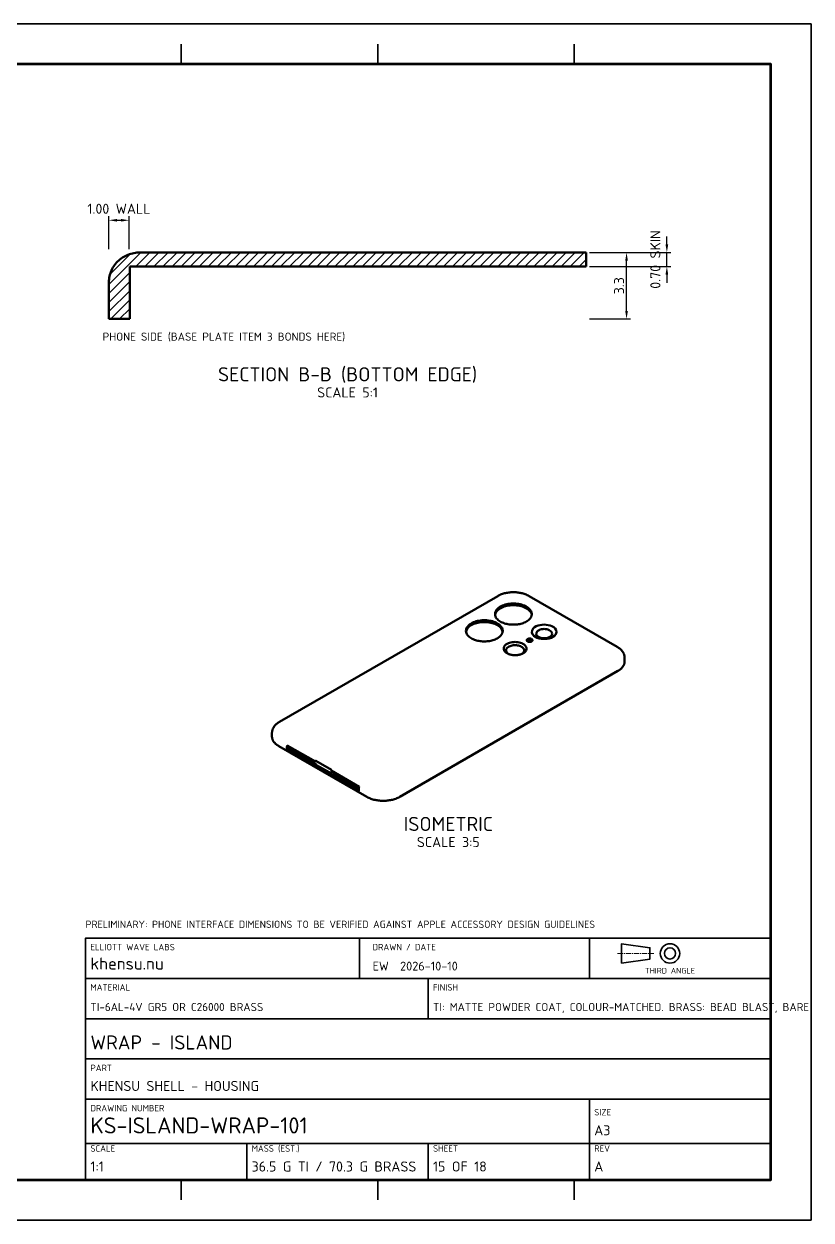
# Model space of a CAD drawing. Header units: millimetres. Extents: x 0 to 420, y 0 to 297.
# Drawn here: x 224.7 to 420, y 0 to 297 of the extents above; entities that cross this region are included whole.
import ezdxf
from ezdxf.enums import TextEntityAlignment as Align

# ---------------------------------------------------------------- set-up
doc = ezdxf.new("R2010")
doc.units = ezdxf.units.MM
doc.header["$LTSCALE"] = 0.4
doc.linetypes.add('CENTER', pattern=[5.08, 3.175, -0.635, 0.635, -0.635])
for name, color, linetype, lineweight in [('BORDER', 7, 'CONTINUOUS', 70), ('CENTER', 1, 'CENTER', 18), ('DIM', 4, 'CONTINUOUS', 18), ('HATCH', 8, 'CONTINUOUS', 13), ('OUTLINE', 7, 'CONTINUOUS', 50), ('SECTION', 7, 'CONTINUOUS', 50), ('TEXT', 7, 'CONTINUOUS', 25), ('TITLE', 7, 'CONTINUOUS', 35)]:
    doc.layers.add(name, color=color, linetype=linetype, lineweight=lineweight)
doc.styles.add('KHENSU', font='isocpeur.ttf')
doc.dimstyles.new('KHENSU', dxfattribs={"dimtxt": 2.5, "dimasz": 2, "dimexe": 1, "dimexo": 0.8, "dimgap": 0.6, "dimtad": 1, "dimdsep": 46, "dimtxsty": 'KHENSU', "dimcen": -1.5, "dimclrd": 4, "dimclre": 4, "dimclrt": 7, "dimazin": 3, "dimtfac": 1, "dimtmove": 2, "dimatfit": 3})

msp = doc.modelspace()

# ---------------------------------------------------------------- hatches: boundary and pattern name
at = {"layer": 'HATCH'}
h = msp.add_hatch(dxfattribs=at)
h.set_pattern_fill('ANSI31', color=8, scale=0.5)
h.paths.add_polyline_path([(364.222, 240.25), (364.222, 239.411), (364.222, 238.573), (364.222, 237.734), (364.222, 236.896), (363.529, 236.75), (362.691, 236.75), (361.852, 236.75), (361.014, 236.75), (360.175, 236.75), (359.337, 236.75), (358.498, 236.75), (357.66, 236.75), (356.821, 236.75), (355.983, 236.75), (355.144, 236.75), (354.306, 236.75), (353.467, 236.75), (352.629, 236.75), (351.79, 236.75), (350.952, 236.75), (350.113, 236.75), (349.275, 236.75), (348.436, 236.75), (347.598, 236.75), (346.759, 236.75), (345.921, 236.75), (345.082, 236.75), (344.244, 236.75), (343.405, 236.75), (342.567, 236.75), (341.728, 236.75), (340.89, 236.75), (340.051, 236.75), (339.213, 236.75), (338.374, 236.75), (337.536, 236.75), (336.697, 236.75), (335.859, 236.75), (335.02, 236.75), (334.182, 236.75), (333.343, 236.75), (332.505, 236.75), (331.666, 236.75), (330.828, 236.75), (329.989, 236.75), (329.151, 236.75), (328.312, 236.75), (327.474, 236.75), (326.635, 236.75), (325.797, 236.75), (324.958, 236.75), (324.12, 236.75), (323.281, 236.75), (322.443, 236.75), (321.604, 236.75), (320.766, 236.75), (319.927, 236.75), (319.089, 236.75), (318.25, 236.75), (317.412, 236.75), (316.573, 236.75), (315.735, 236.75), (314.896, 236.75), (314.058, 236.75), (313.219, 236.75), (312.381, 236.75), (311.542, 236.75), (310.704, 236.75), (309.865, 236.75), (309.027, 236.75), (308.188, 236.75), (307.35, 236.75), (306.511, 236.75), (305.673, 236.75), (304.834, 236.75), (303.996, 236.75), (303.157, 236.75), (302.319, 236.75), (301.48, 236.75), (300.642, 236.75), (299.803, 236.75), (298.965, 236.75), (298.126, 236.75), (297.288, 236.75), (296.449, 236.75), (295.611, 236.75), (294.772, 236.75), (293.934, 236.75), (293.095, 236.75), (292.257, 236.75), (291.418, 236.75), (290.58, 236.75), (289.741, 236.75), (288.903, 236.75), (288.064, 236.75), (287.226, 236.75), (286.387, 236.75), (285.549, 236.75), (284.71, 236.75), (283.872, 236.75), (283.033, 236.75), (282.195, 236.75), (281.356, 236.75), (280.518, 236.75), (279.679, 236.75), (278.841, 236.75), (278.002, 236.75), (277.164, 236.75), (276.325, 236.75), (275.487, 236.75), (274.648, 236.75), (273.81, 236.75), (272.971, 236.75), (272.133, 236.75), (271.294, 236.75), (270.456, 236.75), (269.617, 236.75), (268.779, 236.75), (267.94, 236.75), (267.102, 236.75), (266.263, 236.75), (265.425, 236.75), (264.586, 236.75), (263.748, 236.75), (262.909, 236.75), (262.071, 236.75), (261.232, 236.75), (260.394, 236.75), (259.555, 236.75), (258.717, 236.75), (257.878, 236.75), (257.04, 236.75), (256.201, 236.75), (255.363, 236.75), (254.524, 236.75), (253.686, 236.75), (252.847, 236.75), (252.009, 236.75), (251.17, 236.75), (250.967, 236.115), (250.967, 235.277), (250.967, 234.438), (250.967, 233.6), (250.967, 232.761), (250.967, 231.923), (250.967, 231.084), (250.967, 230.246), (250.967, 229.407), (250.967, 228.569), (250.967, 227.73), (250.967, 226.892), (250.967, 226.053), (250.967, 225.215), (250.967, 224.376), (250.754, 223.75), (249.916, 223.75), (249.077, 223.75), (248.239, 223.75), (247.4, 223.75), (246.562, 223.75), (245.778, 223.805), (245.778, 224.644), (245.778, 225.482), (245.778, 226.321), (245.778, 227.159), (245.778, 227.998), (245.778, 228.836), (245.778, 229.675), (245.778, 230.513), (245.778, 231.352), (245.778, 232.19), (245.781, 233.029), (245.854, 233.864), (246.023, 234.684), (246.286, 235.48), (246.639, 236.24), (247.076, 236.955), (247.592, 237.616), (248.178, 238.215), (248.827, 238.745), (249.53, 239.201), (250.278, 239.578), (251.063, 239.874), (251.874, 240.085), (252.702, 240.211), (253.54, 240.25), (254.378, 240.25), (255.217, 240.25), (256.055, 240.25), (256.894, 240.25), (257.732, 240.25), (258.571, 240.25), (259.409, 240.25), (260.248, 240.25), (261.086, 240.25), (261.925, 240.25), (262.763, 240.25), (263.602, 240.25), (264.44, 240.25), (265.279, 240.25), (266.117, 240.25), (266.956, 240.25), (267.794, 240.25), (268.633, 240.25), (269.471, 240.25), (270.31, 240.25), (271.148, 240.25), (271.987, 240.25), (272.825, 240.25), (273.664, 240.25), (274.502, 240.25), (275.341, 240.25), (276.179, 240.25), (277.018, 240.25), (277.856, 240.25), (278.695, 240.25), (279.533, 240.25), (280.372, 240.25), (281.21, 240.25), (282.049, 240.25), (282.887, 240.25), (283.726, 240.25), (284.564, 240.25), (285.403, 240.25), (286.241, 240.25), (287.08, 240.25), (287.918, 240.25), (288.757, 240.25), (289.595, 240.25), (290.434, 240.25), (291.272, 240.25), (292.111, 240.25), (292.949, 240.25), (293.788, 240.25), (294.626, 240.25), (295.465, 240.25), (296.303, 240.25), (297.142, 240.25), (297.98, 240.25), (298.819, 240.25), (299.657, 240.25), (300.496, 240.25), (301.334, 240.25), (302.173, 240.25), (303.011, 240.25), (303.85, 240.25), (304.688, 240.25), (305.527, 240.25), (306.365, 240.25), (307.204, 240.25), (308.042, 240.25), (308.881, 240.25), (309.719, 240.25), (310.558, 240.25), (311.396, 240.25), (312.235, 240.25), (313.073, 240.25), (313.912, 240.25), (314.75, 240.25), (315.589, 240.25), (316.427, 240.25), (317.266, 240.25), (318.104, 240.25), (318.943, 240.25), (319.781, 240.25), (320.62, 240.25), (321.458, 240.25), (322.297, 240.25), (323.135, 240.25), (323.974, 240.25), (324.812, 240.25), (325.651, 240.25), (326.489, 240.25), (327.328, 240.25), (328.166, 240.25), (329.005, 240.25), (329.843, 240.25), (330.682, 240.25), (331.52, 240.25), (332.359, 240.25), (333.197, 240.25), (334.036, 240.25), (334.874, 240.25), (335.713, 240.25), (336.551, 240.25), (337.39, 240.25), (338.228, 240.25), (339.067, 240.25), (339.905, 240.25), (340.744, 240.25), (341.582, 240.25), (342.421, 240.25), (343.259, 240.25), (344.098, 240.25), (344.936, 240.25), (345.775, 240.25), (346.613, 240.25), (347.452, 240.25), (348.29, 240.25), (349.129, 240.25), (349.967, 240.25), (350.806, 240.25), (351.644, 240.25), (352.483, 240.25), (353.321, 240.25), (354.16, 240.25), (354.998, 240.25), (355.837, 240.25), (356.675, 240.25), (357.514, 240.25), (358.352, 240.25), (359.191, 240.25), (360.029, 240.25), (360.868, 240.25), (361.706, 240.25), (362.545, 240.25), (363.383, 240.25), (364.222, 240.25)])

# ---------------------------------------------------------------- linework, layer by layer
at = {"layer": 'BORDER'}
msp.add_lwpolyline([(20, 10), (410, 10), (410, 287), (20, 287)], close=True, dxfattribs=at)
at = {"layer": 'CENTER'}
msp.add_line((372, 66.2), (381, 66.2), dxfattribs=at)
at = {"layer": 'OUTLINE'}
for p, q in [((342.255, 154.951), (288.119, 123.695)), ((371.881, 142.336), (350.032, 154.951)), ((373.753, 139.577), (373.753, 138.687)), ((317.93, 105.08), (372.066, 136.336)), ((286.247, 120.936), (286.247, 120.047)), ((287.934, 117.695), (309.784, 105.08)), ((289.949, 117.421), (289.949, 116.826)), ((290.374, 117.071), (289.949, 116.826)), ((289.949, 116.826), (296.907, 112.809)), ((290.045, 117.861), (297.003, 113.843)), ((290.374, 117.671), (290.374, 117.071)), ((290.374, 117.071), (297.332, 113.054)), ((297.332, 113.054), (296.907, 112.809)), ((296.907, 112.735), (297.332, 112.98)), ((297.192, 113.953), (297.003, 113.843)), ((297.086, 114.014), (300.989, 111.76)), ((297.332, 112.98), (297.332, 113.054)), ((301.171, 110.763), (297.332, 112.98)), ((296.907, 112.735), (296.907, 112.809)), ((300.811, 110.482), (296.907, 112.735)), ((300.811, 110.555), (301.235, 110.8)), ((300.811, 110.555), (307.769, 106.538)), ((300.811, 110.555), (300.811, 110.482)), ((300.906, 111.59), (307.864, 107.573)), ((301.235, 110.8), (307.769, 107.028)), ((307.769, 106.538), (307.769, 107.133))]:
    msp.add_line(p, q, dxfattribs=at)
for points in [[(350.032, 154.951), (349.803, 155.076), (349.568, 155.191), (349.329, 155.296), (349.087, 155.391), (348.84, 155.478), (348.591, 155.555), (348.339, 155.624), (348.086, 155.685), (347.83, 155.737), (347.573, 155.782), (347.315, 155.819), (347.055, 155.849), (346.795, 155.871), (346.535, 155.885), (346.274, 155.893), (346.013, 155.893), (345.752, 155.885), (345.491, 155.871), (345.231, 155.849), (344.972, 155.819), (344.714, 155.782), (344.457, 155.737), (344.201, 155.685), (343.947, 155.624), (343.695, 155.555), (343.446, 155.478), (343.2, 155.391), (342.957, 155.296), (342.718, 155.191), (342.484, 155.076), (342.255, 154.951)], [(350.703, 150.469), (350.659, 150.837), (350.532, 151.185), (350.339, 151.501), (350.096, 151.782), (349.819, 152.028), (349.516, 152.241), (349.194, 152.426), (348.859, 152.584), (348.513, 152.719), (348.159, 152.831), (347.8, 152.922), (347.436, 152.994), (347.069, 153.047), (346.699, 153.083), (346.329, 153.1), (345.958, 153.1), (345.587, 153.083), (345.218, 153.047), (344.851, 152.994), (344.487, 152.922), (344.127, 152.831), (343.774, 152.719), (343.428, 152.584), (343.092, 152.426), (342.771, 152.241), (342.468, 152.028), (342.19, 151.782), (341.948, 151.501), (341.755, 151.185), (341.628, 150.837), (341.583, 150.469)], [(350.687, 150.249), (350.597, 150.593), (350.439, 150.912), (350.227, 151.2), (349.977, 151.454), (349.699, 151.677), (349.4, 151.871), (349.086, 152.04), (348.76, 152.185), (348.425, 152.308), (348.084, 152.411), (347.737, 152.495), (347.387, 152.562), (347.033, 152.611), (346.678, 152.643), (346.322, 152.659), (345.965, 152.659), (345.609, 152.643), (345.253, 152.611), (344.9, 152.562), (344.549, 152.495), (344.203, 152.411), (343.861, 152.308), (343.527, 152.185), (343.201, 152.04), (342.886, 151.871), (342.587, 151.677), (342.309, 151.454), (342.059, 151.2), (341.848, 150.912), (341.689, 150.593), (341.599, 150.249)], [(343.491, 146.305), (343.446, 146.673), (343.319, 147.021), (343.126, 147.337), (342.884, 147.618), (342.606, 147.863), (342.303, 148.077), (341.982, 148.262), (341.646, 148.42), (341.3, 148.555), (340.947, 148.667), (340.587, 148.758), (340.223, 148.83), (339.856, 148.883), (339.487, 148.918), (339.116, 148.936), (338.745, 148.936), (338.375, 148.918), (338.005, 148.883), (337.638, 148.83), (337.274, 148.758), (336.915, 148.667), (336.561, 148.555), (336.215, 148.42), (335.88, 148.262), (335.558, 148.077), (335.255, 147.863), (334.978, 147.618), (334.735, 147.337), (334.542, 147.021), (334.415, 146.673), (334.371, 146.305)], [(341.583, 150.469), (341.611, 150.178), (341.693, 149.896), (341.82, 149.632), (341.985, 149.389), (342.179, 149.169), (342.395, 148.97), (342.628, 148.792), (342.875, 148.633), (343.133, 148.492), (343.398, 148.367), (343.671, 148.257), (343.948, 148.162), (344.23, 148.08), (344.515, 148.01), (344.803, 147.953), (345.094, 147.907), (345.385, 147.873), (345.678, 147.851), (345.971, 147.839), (346.265, 147.838), (346.558, 147.848), (346.851, 147.869), (347.143, 147.901), (347.433, 147.944), (347.722, 148), (348.008, 148.067), (348.29, 148.147), (348.568, 148.24), (348.842, 148.347), (349.109, 148.47), (349.368, 148.608)], [(349.368, 148.608), (349.434, 148.647), (349.5, 148.688), (349.565, 148.73), (349.63, 148.773), (349.693, 148.817), (349.756, 148.863), (349.817, 148.91), (349.877, 148.958), (349.936, 149.008), (349.994, 149.06), (350.051, 149.112), (350.106, 149.167), (350.16, 149.223), (350.211, 149.28), (350.262, 149.339), (350.31, 149.4), (350.356, 149.462), (350.4, 149.525), (350.442, 149.591), (350.481, 149.657), (350.517, 149.726), (350.551, 149.795), (350.582, 149.866), (350.61, 149.939), (350.634, 150.012), (350.655, 150.087), (350.672, 150.162), (350.686, 150.238), (350.695, 150.315), (350.701, 150.392), (350.703, 150.469)], [(334.371, 146.305), (334.399, 146.014), (334.48, 145.732), (334.608, 145.468), (334.773, 145.225), (334.966, 145.004), (335.183, 144.806), (335.416, 144.628), (335.663, 144.469), (335.92, 144.328), (336.186, 144.203), (336.458, 144.093), (336.736, 143.998), (337.018, 143.916), (337.303, 143.846), (337.591, 143.789), (337.881, 143.743), (338.173, 143.709), (338.465, 143.686), (338.759, 143.675), (339.052, 143.674), (339.346, 143.684), (339.639, 143.705), (339.931, 143.737), (340.221, 143.78), (340.509, 143.835), (340.795, 143.903), (341.078, 143.983), (341.356, 144.076), (341.629, 144.183), (341.896, 144.305), (342.155, 144.444)], [(343.475, 146.085), (343.385, 146.429), (343.226, 146.748), (343.015, 147.035), (342.765, 147.29), (342.487, 147.513), (342.188, 147.707), (341.873, 147.876), (341.547, 148.021), (341.213, 148.144), (340.871, 148.247), (340.525, 148.331), (340.174, 148.397), (339.821, 148.447), (339.465, 148.479), (339.109, 148.495), (338.752, 148.495), (338.396, 148.479), (338.041, 148.447), (337.687, 148.397), (337.337, 148.331), (336.99, 148.247), (336.649, 148.144), (336.314, 148.021), (335.988, 147.876), (335.674, 147.707), (335.375, 147.513), (335.097, 147.29), (334.847, 147.035), (334.635, 146.748), (334.477, 146.429), (334.387, 146.085)], [(342.155, 144.444), (342.222, 144.483), (342.288, 144.524), (342.353, 144.565), (342.417, 144.608), (342.481, 144.653), (342.543, 144.699), (342.604, 144.746), (342.665, 144.794), (342.724, 144.844), (342.782, 144.896), (342.838, 144.948), (342.893, 145.003), (342.947, 145.059), (342.999, 145.116), (343.049, 145.175), (343.097, 145.236), (343.143, 145.298), (343.187, 145.361), (343.229, 145.426), (343.268, 145.493), (343.305, 145.561), (343.339, 145.631), (343.369, 145.702), (343.397, 145.774), (343.421, 145.848), (343.442, 145.922), (343.46, 145.998), (343.473, 146.074), (343.483, 146.151), (343.489, 146.228), (343.491, 146.305)], [(355.957, 144.803), (356.365, 145.094), (356.687, 145.475), (356.853, 145.944), (356.79, 146.436), (356.529, 146.861), (356.154, 147.192), (355.72, 147.441), (355.253, 147.622), (354.767, 147.744), (354.271, 147.815), (353.771, 147.838), (353.271, 147.814), (352.775, 147.741), (352.29, 147.616), (351.824, 147.433), (351.391, 147.182), (351.019, 146.848), (350.764, 146.419), (350.71, 145.926), (350.882, 145.459), (351.209, 145.082), (351.618, 144.794), (352.071, 144.581), (352.549, 144.431), (353.042, 144.334), (353.542, 144.288), (354.043, 144.289), (354.539, 144.337), (355.027, 144.435), (355.502, 144.587), (355.957, 144.803)], [(355.181, 144.81), (355.444, 144.997), (355.651, 145.243), (355.758, 145.545), (355.717, 145.861), (355.549, 146.135), (355.308, 146.348), (355.029, 146.508), (354.728, 146.624), (354.415, 146.703), (354.096, 146.749), (353.774, 146.764), (353.452, 146.748), (353.133, 146.701), (352.821, 146.621), (352.521, 146.503), (352.242, 146.341), (352.003, 146.126), (351.839, 145.85), (351.804, 145.533), (351.915, 145.233), (352.125, 144.99), (352.389, 144.805), (352.68, 144.668), (352.988, 144.571), (353.305, 144.509), (353.627, 144.479), (353.949, 144.479), (354.268, 144.51), (354.582, 144.573), (354.889, 144.671), (355.181, 144.81)], [(348.578, 140.735), (348.86, 140.925), (349.107, 141.157), (349.298, 141.437), (349.401, 141.759), (349.39, 142.097), (349.267, 142.412), (349.063, 142.683), (348.809, 142.907), (348.522, 143.089), (348.215, 143.234), (347.896, 143.348), (347.567, 143.433), (347.233, 143.492), (346.895, 143.527), (346.555, 143.538), (346.216, 143.525), (345.878, 143.489), (345.544, 143.428), (345.216, 143.341), (344.897, 143.225), (344.592, 143.077), (344.307, 142.892), (344.055, 142.665), (343.856, 142.391), (343.741, 142.073), (343.738, 141.735), (343.849, 141.416), (344.044, 141.139), (344.294, 140.91), (344.578, 140.723), (344.882, 140.574)], [(348.143, 140.546), (348.359, 140.69), (348.55, 140.867), (348.699, 141.08), (348.784, 141.325), (348.785, 141.584), (348.7, 141.829), (348.551, 142.041), (348.361, 142.219), (348.145, 142.364), (347.913, 142.481), (347.67, 142.573), (347.42, 142.644), (347.164, 142.695), (346.906, 142.727), (346.646, 142.741), (346.386, 142.738), (346.127, 142.716), (345.87, 142.677), (345.616, 142.619), (345.368, 142.54), (345.129, 142.438), (344.902, 142.31), (344.695, 142.153), (344.519, 141.962), (344.392, 141.735), (344.34, 141.482), (344.375, 141.225), (344.489, 140.992), (344.657, 140.794), (344.859, 140.63), (345.082, 140.497)], [(350.894, 143.978), (350.887, 144.036), (350.867, 144.091), (350.836, 144.141), (350.798, 144.186), (350.754, 144.224), (350.706, 144.258), (350.655, 144.287), (350.603, 144.312), (350.548, 144.333), (350.492, 144.351), (350.435, 144.366), (350.378, 144.377), (350.32, 144.385), (350.262, 144.391), (350.203, 144.394), (350.144, 144.394), (350.086, 144.391), (350.028, 144.385), (349.97, 144.377), (349.912, 144.366), (349.855, 144.351), (349.8, 144.333), (349.745, 144.312), (349.692, 144.287), (349.641, 144.258), (349.593, 144.224), (349.55, 144.186), (349.511, 144.141), (349.481, 144.091), (349.461, 144.036), (349.454, 143.978)], [(349.454, 143.978), (349.458, 143.932), (349.471, 143.888), (349.491, 143.846), (349.517, 143.808), (349.548, 143.773), (349.582, 143.742), (349.619, 143.713), (349.658, 143.688), (349.698, 143.666), (349.74, 143.646), (349.783, 143.629), (349.827, 143.614), (349.872, 143.601), (349.917, 143.59), (349.962, 143.581), (350.008, 143.574), (350.054, 143.568), (350.1, 143.565), (350.147, 143.563), (350.193, 143.563), (350.239, 143.564), (350.286, 143.568), (350.332, 143.573), (350.377, 143.58), (350.423, 143.588), (350.468, 143.599), (350.513, 143.612), (350.557, 143.626), (350.6, 143.643), (350.642, 143.663), (350.683, 143.684)], [(350.784, 143.758), (350.752, 143.785), (350.718, 143.81), (350.682, 143.832), (350.645, 143.852), (350.606, 143.87), (350.567, 143.886), (350.527, 143.9), (350.487, 143.912), (350.446, 143.922), (350.405, 143.931), (350.363, 143.938), (350.321, 143.944), (350.279, 143.949), (350.237, 143.952), (350.195, 143.953), (350.153, 143.953), (350.11, 143.952), (350.068, 143.949), (350.026, 143.944), (349.984, 143.938), (349.943, 143.931), (349.902, 143.922), (349.861, 143.912), (349.82, 143.9), (349.78, 143.886), (349.741, 143.87), (349.703, 143.852), (349.666, 143.832), (349.63, 143.81), (349.596, 143.785), (349.563, 143.758)], [(350.683, 143.684), (350.693, 143.691), (350.704, 143.697), (350.714, 143.704), (350.724, 143.71), (350.734, 143.717), (350.744, 143.725), (350.754, 143.732), (350.763, 143.74), (350.773, 143.748), (350.782, 143.756), (350.791, 143.764), (350.799, 143.773), (350.808, 143.781), (350.816, 143.791), (350.824, 143.8), (350.832, 143.809), (350.839, 143.819), (350.846, 143.829), (350.852, 143.84), (350.859, 143.85), (350.864, 143.861), (350.87, 143.872), (350.875, 143.883), (350.879, 143.895), (350.883, 143.906), (350.886, 143.918), (350.889, 143.93), (350.891, 143.942), (350.893, 143.954), (350.893, 143.966), (350.894, 143.978)], [(344.882, 140.574), (344.986, 140.532), (345.09, 140.494), (345.196, 140.458), (345.302, 140.426), (345.41, 140.397), (345.518, 140.371), (345.627, 140.347), (345.736, 140.326), (345.846, 140.308), (345.957, 140.293), (346.067, 140.28), (346.178, 140.27), (346.289, 140.262), (346.4, 140.257), (346.512, 140.255), (346.623, 140.255), (346.735, 140.257), (346.846, 140.262), (346.957, 140.27), (347.068, 140.28), (347.178, 140.293), (347.289, 140.308), (347.399, 140.326), (347.508, 140.347), (347.617, 140.371), (347.725, 140.397), (347.833, 140.426), (347.939, 140.458), (348.045, 140.494), (348.149, 140.532), (348.253, 140.574)], [(348.053, 140.497), (348.056, 140.498), (348.059, 140.5), (348.062, 140.501), (348.065, 140.503), (348.068, 140.504), (348.071, 140.506), (348.074, 140.507), (348.077, 140.509), (348.08, 140.51), (348.083, 140.512), (348.085, 140.513), (348.088, 140.515), (348.091, 140.517), (348.094, 140.518), (348.097, 140.52), (348.1, 140.521), (348.103, 140.523), (348.106, 140.525), (348.109, 140.526), (348.112, 140.528), (348.114, 140.529), (348.117, 140.531), (348.12, 140.533), (348.123, 140.534), (348.126, 140.536), (348.129, 140.537), (348.132, 140.539), (348.135, 140.541), (348.137, 140.542), (348.14, 140.544), (348.143, 140.546)], [(348.253, 140.574), (348.263, 140.579), (348.274, 140.583), (348.285, 140.588), (348.296, 140.593), (348.306, 140.597), (348.317, 140.602), (348.328, 140.607), (348.338, 140.612), (348.349, 140.617), (348.36, 140.622), (348.37, 140.627), (348.381, 140.632), (348.392, 140.637), (348.402, 140.642), (348.413, 140.647), (348.423, 140.652), (348.434, 140.658), (348.444, 140.663), (348.455, 140.668), (348.465, 140.674), (348.475, 140.679), (348.486, 140.684), (348.496, 140.69), (348.506, 140.695), (348.517, 140.701), (348.527, 140.707), (348.537, 140.712), (348.548, 140.718), (348.558, 140.724), (348.568, 140.73), (348.578, 140.735)], [(373.753, 139.577), (373.75, 139.689), (373.743, 139.802), (373.73, 139.914), (373.713, 140.025), (373.69, 140.136), (373.663, 140.245), (373.631, 140.353), (373.595, 140.46), (373.554, 140.565), (373.509, 140.668), (373.46, 140.77), (373.407, 140.869), (373.351, 140.967), (373.29, 141.062), (373.227, 141.155), (373.16, 141.246), (373.09, 141.335), (373.018, 141.421), (372.943, 141.505), (372.865, 141.587), (372.785, 141.666), (372.702, 141.743), (372.618, 141.818), (372.531, 141.89), (372.443, 141.96), (372.353, 142.028), (372.262, 142.094), (372.169, 142.158), (372.074, 142.219), (371.978, 142.279), (371.881, 142.336)], [(372.066, 136.336), (372.15, 136.386), (372.233, 136.437), (372.316, 136.49), (372.397, 136.544), (372.477, 136.6), (372.556, 136.658), (372.633, 136.717), (372.71, 136.779), (372.784, 136.842), (372.857, 136.907), (372.929, 136.973), (372.998, 137.042), (373.066, 137.113), (373.132, 137.185), (373.195, 137.26), (373.256, 137.336), (373.314, 137.415), (373.37, 137.495), (373.422, 137.577), (373.472, 137.662), (373.518, 137.748), (373.561, 137.836), (373.6, 137.925), (373.635, 138.017), (373.665, 138.11), (373.692, 138.204), (373.713, 138.299), (373.731, 138.395), (373.743, 138.492), (373.75, 138.59), (373.753, 138.687)], [(288.119, 123.695), (288.022, 123.638), (287.926, 123.579), (287.831, 123.517), (287.738, 123.453), (287.647, 123.388), (287.557, 123.32), (287.469, 123.25), (287.382, 123.177), (287.298, 123.102), (287.215, 123.025), (287.135, 122.946), (287.057, 122.864), (286.982, 122.781), (286.91, 122.694), (286.84, 122.606), (286.773, 122.515), (286.71, 122.422), (286.649, 122.326), (286.593, 122.229), (286.54, 122.129), (286.491, 122.028), (286.446, 121.924), (286.405, 121.819), (286.369, 121.713), (286.337, 121.604), (286.31, 121.495), (286.287, 121.385), (286.27, 121.273), (286.257, 121.161), (286.25, 121.049), (286.247, 120.936)], [(287.934, 117.695), (287.85, 117.745), (287.767, 117.796), (287.684, 117.849), (287.603, 117.903), (287.523, 117.959), (287.444, 118.017), (287.367, 118.077), (287.29, 118.138), (287.216, 118.201), (287.143, 118.266), (287.071, 118.333), (287.002, 118.401), (286.934, 118.472), (286.868, 118.544), (286.805, 118.619), (286.744, 118.695), (286.686, 118.774), (286.63, 118.854), (286.578, 118.937), (286.528, 119.021), (286.482, 119.107), (286.439, 119.195), (286.4, 119.285), (286.365, 119.376), (286.335, 119.469), (286.308, 119.563), (286.287, 119.658), (286.269, 119.755), (286.257, 119.852), (286.25, 119.949), (286.247, 120.047)], [(290.045, 117.861), (290.039, 117.847), (290.034, 117.833), (290.029, 117.82), (290.024, 117.806), (290.019, 117.792), (290.014, 117.779), (290.009, 117.765), (290.005, 117.751), (290, 117.737), (289.996, 117.723), (289.992, 117.709), (289.988, 117.695), (289.985, 117.681), (289.981, 117.667), (289.978, 117.652), (289.974, 117.638), (289.971, 117.624), (289.969, 117.609), (289.966, 117.595), (289.963, 117.581), (289.961, 117.566), (289.959, 117.552), (289.957, 117.537), (289.955, 117.523), (289.954, 117.508), (289.952, 117.494), (289.951, 117.479), (289.951, 117.465), (289.95, 117.45), (289.95, 117.436), (289.949, 117.421)], [(297.086, 114.014), (297.083, 114.008), (297.08, 114.003), (297.077, 113.998), (297.074, 113.992), (297.071, 113.987), (297.068, 113.982), (297.065, 113.976), (297.062, 113.971), (297.059, 113.965), (297.057, 113.96), (297.054, 113.954), (297.051, 113.949), (297.048, 113.944), (297.046, 113.938), (297.043, 113.933), (297.04, 113.927), (297.037, 113.922), (297.035, 113.916), (297.032, 113.911), (297.03, 113.905), (297.027, 113.899), (297.025, 113.894), (297.022, 113.888), (297.019, 113.883), (297.017, 113.877), (297.015, 113.872), (297.012, 113.866), (297.01, 113.86), (297.007, 113.855), (297.005, 113.849), (297.003, 113.843)], [(300.989, 111.76), (300.986, 111.755), (300.983, 111.75), (300.98, 111.744), (300.977, 111.739), (300.974, 111.733), (300.971, 111.728), (300.968, 111.723), (300.965, 111.717), (300.963, 111.712), (300.96, 111.706), (300.957, 111.701), (300.954, 111.695), (300.951, 111.69), (300.949, 111.685), (300.946, 111.679), (300.943, 111.674), (300.941, 111.668), (300.938, 111.663), (300.935, 111.657), (300.933, 111.651), (300.93, 111.646), (300.928, 111.64), (300.925, 111.635), (300.923, 111.629), (300.92, 111.624), (300.918, 111.618), (300.915, 111.612), (300.913, 111.607), (300.911, 111.601), (300.908, 111.595), (300.906, 111.59)], [(307.864, 107.573), (307.858, 107.559), (307.853, 107.546), (307.848, 107.532), (307.843, 107.518), (307.838, 107.504), (307.833, 107.491), (307.828, 107.477), (307.824, 107.463), (307.819, 107.449), (307.815, 107.435), (307.811, 107.421), (307.807, 107.407), (307.804, 107.393), (307.8, 107.379), (307.797, 107.364), (307.794, 107.35), (307.79, 107.336), (307.788, 107.322), (307.785, 107.307), (307.782, 107.293), (307.78, 107.278), (307.778, 107.264), (307.776, 107.25), (307.774, 107.235), (307.773, 107.221), (307.772, 107.206), (307.771, 107.191), (307.77, 107.177), (307.769, 107.162), (307.769, 107.148), (307.769, 107.133)], [(309.784, 105.08), (310.024, 104.95), (310.269, 104.83), (310.52, 104.721), (310.774, 104.623), (311.033, 104.534), (311.294, 104.454), (311.557, 104.383), (311.823, 104.321), (312.091, 104.267), (312.36, 104.221), (312.631, 104.183), (312.902, 104.152), (313.174, 104.13), (313.447, 104.115), (313.72, 104.107), (313.993, 104.107), (314.266, 104.115), (314.539, 104.13), (314.811, 104.152), (315.083, 104.183), (315.353, 104.221), (315.622, 104.267), (315.89, 104.321), (316.156, 104.383), (316.42, 104.454), (316.681, 104.534), (316.939, 104.623), (317.194, 104.721), (317.444, 104.83), (317.69, 104.95), (317.93, 105.08)]]:
    msp.add_lwpolyline(points, dxfattribs=at)
at = {"layer": 'SECTION'}
for p, q in [((253.501, 240.25), (364.222, 240.25)), ((364.222, 240.25), (364.222, 236.75)), ((364.222, 236.75), (250.967, 236.75)), ((250.967, 236.75), (250.967, 223.75)), ((245.778, 223.75), (245.778, 232.825)), ((250.967, 223.75), (245.778, 223.75))]:
    msp.add_line(p, q, dxfattribs=at)
msp.add_lwpolyline([(245.778, 232.825), (245.789, 233.209), (245.819, 233.592), (245.87, 233.972), (245.942, 234.349), (246.033, 234.722), (246.144, 235.09), (246.274, 235.451), (246.424, 235.805), (246.591, 236.15), (246.777, 236.486), (246.98, 236.812), (247.199, 237.127), (247.435, 237.43), (247.686, 237.721), (247.951, 237.999), (248.23, 238.262), (248.523, 238.511), (248.827, 238.745), (249.143, 238.963), (249.469, 239.166), (249.805, 239.352), (250.15, 239.521), (250.502, 239.673), (250.862, 239.807), (251.228, 239.924), (251.599, 240.024), (251.974, 240.105), (252.353, 240.169), (252.734, 240.214), (253.117, 240.241), (253.501, 240.25)], dxfattribs=at)
at = {"layer": 'TITLE'}
for p, q in [((263.75, 287), (263.75, 292)), ((312.5, 287), (312.5, 292)), ((361.25, 287), (361.25, 292)), ((308, 60), (308, 70)), ((365, 60), (365, 70)), ((240, 60), (410, 60)), ((325, 50), (325, 60)), ((240, 50), (410, 50)), ((240, 40), (410, 40)), ((240, 30), (410, 30)), ((365, 10), (365, 30)), ((240, 19), (410, 19)), ((280, 10), (280, 19)), ((325, 10), (325, 19)), ((263.75, 10), (263.75, 5)), ((312.5, 10), (312.5, 5)), ((361.25, 10), (361.25, 5))]:
    msp.add_line(p, q, dxfattribs=at)
for points in [[(0, 0), (420, 0), (420, 297), (0, 297)], [(240, 10), (410, 10), (410, 70), (240, 70)], [(373, 63.8), (380, 64.8), (380, 67.6), (373, 68.6)]]:
    msp.add_lwpolyline(points, close=True, dxfattribs=at)
for radius in [2.4, 1.4]:
    msp.add_circle((385, 66.2), radius, dxfattribs=at)

# ---------------------------------------------------------------- texts
at = {"layer": 'TEXT', "style": 'KHENSU'}
for s, height, p in [('PHONE SIDE (BASE PLATE ITEM 3 BONDS HERE)', 2, (244.222, 217.75)), ('khensu.nu', 3, (241.2, 61.3)), ('EW  2026-10-10', 2.2, (311.2, 61.3)), ('TI-6AL-4V GR5 OR C26000 BRASS', 2, (241.2, 51.3)), ('TI: MATTE POWDER COAT, COLOUR-MATCHED. BRASS: BEAD BLAST, BARE', 2, (326.2, 51.3)), ('WRAP - ISLAND', 3.5, (241.2, 41.3)), ('KHENSU SHELL - HOUSING', 2.5, (241.2, 31.3)), ('KS-ISLAND-WRAP-101', 4, (241.2, 20.3)), ('A3', 2.5, (366.2, 20.3)), ('1:1', 2.5, (241.2, 11.3)), ('36.5 G TI / 70.3 G BRASS', 2.5, (281.2, 11.3)), ('15 OF 18', 2.5, (326.2, 11.3)), ('A', 2.5, (366.2, 11.3))]:
    msp.add_text(s, height=height, dxfattribs=at).set_placement(p, align=Align.BOTTOM_LEFT)
for s, height, p in [('SECTION B-B (BOTTOM EDGE)', 3.5, (305, 211.75)), ('SCALE 5:1', 2.5, (305, 206.75)), ('ISOMETRIC', 3.5, (330, 100.106)), ('SCALE 3:5', 2.5, (330, 95.106))]:
    msp.add_text(s, height=height, dxfattribs=at).set_placement(p, align=Align.TOP_CENTER)
at = {"layer": 'TITLE', "style": 'KHENSU'}
for s, height, p in [('PRELIMINARY: PHONE INTERFACE DIMENSIONS TO BE VERIFIED AGAINST APPLE ACCESSORY DESIGN GUIDELINES', 1.8, (240, 72)), ('ELLIOTT WAVE LABS', 1.6, (241.2, 66.5)), ('DRAWN / DATE', 1.6, (311.2, 66.5)), ('MATERIAL', 1.6, (241.2, 56.5)), ('FINISH', 1.6, (326.2, 56.5)), ('PART', 1.6, (241.2, 36.5)), ('DRAWING NUMBER', 1.6, (241.2, 26.5)), ('SIZE', 1.6, (366.2, 25.5)), ('SCALE', 1.6, (241.2, 16.5)), ('MASS (EST.)', 1.6, (281.2, 16.5)), ('SHEET', 1.6, (326.2, 16.5)), ('REV', 1.6, (366.2, 16.5))]:
    msp.add_text(s, height=height, dxfattribs=at).set_placement(p, align=Align.BOTTOM_LEFT)
msp.add_text('THIRD ANGLE', height=1.4, dxfattribs=at).set_placement((385, 60.8), align=Align.BOTTOM_CENTER)

# ---------------------------------------------------------------- dimensions: what is measured, and where the dimension line sits
at = {"layer": 'DIM'}
msp.add_linear_dim(base=(245.778, 248.25), p1=(245.778, 240.25), p2=(250.778, 240.25), text='1.00 WALL', dimstyle='KHENSU', override={"dimlfac": 0.2}, dxfattribs=at).render()
msp.add_linear_dim(base=(384.222, 236.75), p1=(364.222, 236.75), p2=(364.222, 240.25), angle=90, text='0.70 SKIN', dimstyle='KHENSU', override={"dimlfac": 0.2}, dxfattribs=at).render()
msp.add_linear_dim(base=(374.222, 223.75), p1=(364.222, 223.75), p2=(364.222, 240.25), angle=90, dimstyle='KHENSU', override={"dimlfac": 0.2}, dxfattribs=at).render()

doc.saveas('drawing.dxf')
